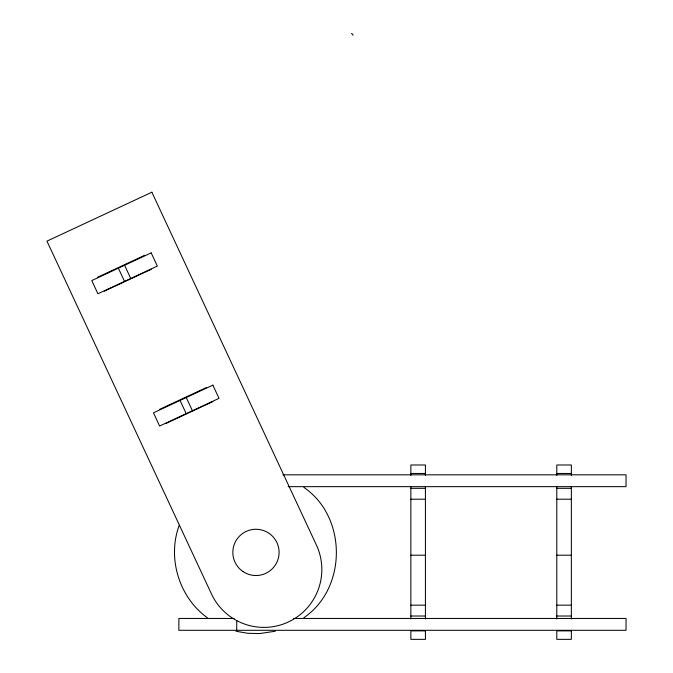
<?xml version="1.0" encoding="UTF-8"?>
<svg xmlns="http://www.w3.org/2000/svg" width="673" height="673" viewBox="0 0 673 673"><rect width="100%" height="100%" fill="white"/><g stroke="black" fill="none" stroke-linecap="round" stroke-linejoin="round"><path stroke-width="1.01" d="M179.254 525.234C167.039 557.85 179.018 597.363 207.301 617.705M303.927 617.705C347.167 588.042 347.167 517.074 303.927 487.412M97.787 277.167L144.703 255.294M104.323 291.182L151.24 269.309M159.467 409.428L206.375 387.555M165.995 423.443L212.912 401.571M275.324 631.232L259.593 633.562M259.576 633.562L247.672 633.276L235.912 631.232M410.858 473.464L425.42 473.464M556.79 473.464L571.352 473.464M282.904 474.818L626.041 474.818L626.041 486.663L288.153 486.663M410.858 488.32L425.42 488.32M556.79 488.32L571.352 488.32M410.858 499.198L425.42 499.198M556.79 499.198L571.352 499.198M410.858 555.191L425.42 555.191M556.79 555.191L571.352 555.191M410.858 605.153L425.42 605.153M556.79 605.153L571.352 605.153M410.858 616.022L425.42 616.022M556.79 616.022L571.352 616.022M234.196 618.453L178.892 618.453L178.85 630.298L626.041 630.298L626.041 618.453L293.394 618.453M124.581 265.28L130.739 278.479M186.253 397.541L192.411 410.74M118.372 268.174L124.53 281.373M180.053 400.435L186.202 413.634M571.352 475.441L571.352 464.993L556.79 464.993L556.79 475.441M571.352 486.343L571.352 619M556.79 486.343L556.79 619M425.42 475.441L425.42 464.993L410.858 464.993L410.858 475.441M425.42 486.343L425.42 619M410.858 486.343L410.858 619M236.728 620.43L236.728 630.298M351.323 33.65A1.624 1.624 0 0 1 352.946 35.274M151.871 192.209L46.959 241.136L211.482 593.973A57.878 57.878 0 0 0 288.406 621.97A57.878 57.878 0 0 0 316.403 545.046L151.871 192.209M151.181 252.88L91.78 280.574L97.93 293.781L157.331 266.079L151.181 252.88M212.853 385.141L153.452 412.835L159.61 426.043L219.011 398.34L212.853 385.141M425.42 630.879L410.858 630.879L410.858 639.35L425.42 639.35L425.42 630.879M571.352 630.879L556.79 630.879L556.79 639.35L571.352 639.35L571.352 630.879M243.146 571.655A23.134 23.134 0 0 0 279.051 553.862A23.134 23.134 0 0 0 245.687 531.67A23.134 23.134 0 0 0 243.146 571.655"/></g></svg>
